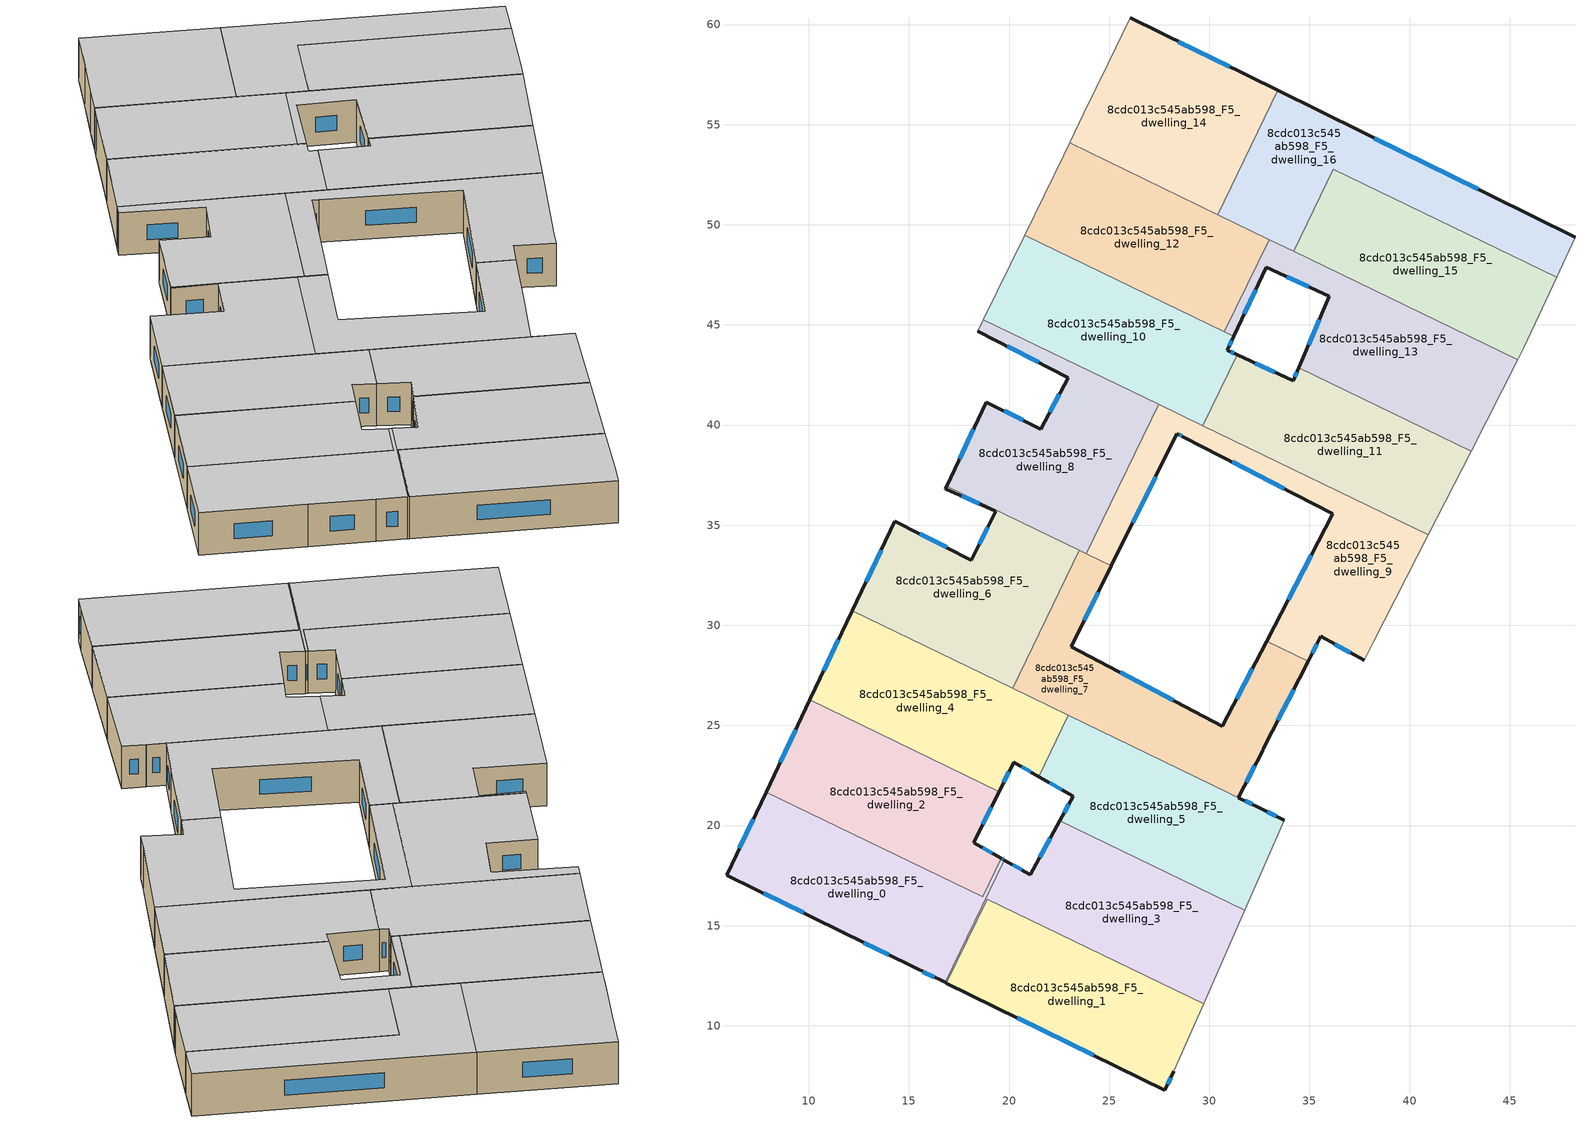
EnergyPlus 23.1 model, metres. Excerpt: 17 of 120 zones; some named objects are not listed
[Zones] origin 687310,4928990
8cdc013c545ab598_F5_dwelling_0
 floor to 8cdc013c545ab598_F4_dwelling_0 (EU_floor_Construction): 19.62,18.37 19.77,18.28 16.81,12.17 15.16,12.97 11.59,14.73 5.89,17.52 7.87,21.68 18.69,16.44 z15
 wall outside (EU_wall_Construction): 7.87,21.68 5.89,17.52 11.59,14.73 15.16,12.97 16.81,12.17 / 19.77,18.28 19.62,18.37 z15:18
 wall to 8cdc013c545ab598_F5_dwelling_2 (EU_wall_Construction): 19.62,18.37 18.69,16.44 7.87,21.68 z15:18
 wall to 8cdc013c545ab598_F5_dwelling_3 (EU_wall_Construction): 16.81,12.17 19.77,18.28 z15:18
 window (EU_Window_Construction): 7.75,16.62 9.74,15.64 / 7.23,20.33 6.54,18.87 / 19.72,18.31 19.67,18.34 / 15.7,12.71 16.27,12.43 / 12.75,14.16 14,13.55 z15.98:17.02
 ceiling to 8cdc013c545ab598_F6_dwelling_0 (EU_floor_Construction): 16.81,12.17 19.77,18.28 19.62,18.37 18.69,16.44 7.87,21.68 5.89,17.52 11.59,14.73 15.16,12.97 z18
8cdc013c545ab598_F5_dwelling_1
 floor to 8cdc013c545ab598_F4_dwelling_1 (EU_floor_Construction): 29.71,11.1 28.22,7.72 27.77,6.79 16.88,12.13 18.91,16.33 z15
 wall outside (EU_wall_Construction): 16.88,12.13 27.77,6.79 28.22,7.72 z15:18
 wall to 8cdc013c545ab598_F5_dwelling_3 (EU_wall_Construction): 29.71,11.1 18.91,16.33 16.88,12.13 z15:18
 wall adiabatic (EU_wall_Construction): 28.22,7.72 29.71,11.1 z15:18
 window (EU_Window_Construction): 27.92,7.1 28.08,7.42 / 20.42,10.4 24.23,8.53 z15.98:17.02
 ceiling to 8cdc013c545ab598_F6_dwelling_1 (EU_floor_Construction): 28.22,7.72 29.71,11.1 18.91,16.33 16.88,12.13 27.77,6.79 z18
8cdc013c545ab598_F5_dwelling_10
 floor to 8cdc013c545ab598_F4_dwelling_10 (EU_floor_Construction): 31.22,44.43 30.9,43.74 31.39,43.51 29.68,39.97 18.72,45.27 20.78,49.49 z15
 wall outside (EU_wall_Construction): 31.39,43.51 30.9,43.74 31.22,44.43 z15:18
 wall to 8cdc013c545ab598_F5_dwelling_11 (EU_wall_Construction): 29.68,39.97 31.39,43.51 z15:18
 wall adiabatic (EU_wall_Construction): 20.78,49.49 18.72,45.27 z15:18
 wall to 8cdc013c545ab598_F5_dwelling_8 (EU_wall_Construction): 18.72,45.27 27.47,41.03 z15:18
 wall to 8cdc013c545ab598_F5_dwelling_12 (EU_wall_Construction): 30.76,44.66 20.78,49.49 z15:18
 wall to 8cdc013c545ab598_F5_dwelling_13 (EU_wall_Construction): 31.22,44.43 30.76,44.66 z15:18
 wall to 8cdc013c545ab598_F5_dwelling_9 (EU_wall_Construction): 27.47,41.03 29.68,39.97 z15:18
 window (EU_Window_Construction): 31.01,43.97 31.12,44.21 / 31.23,43.59 31.06,43.67 z15.98:17.02
 ceiling to 8cdc013c545ab598_F6_dwelling_10 (EU_floor_Construction): 29.68,39.97 31.39,43.51 30.9,43.74 31.22,44.43 20.78,49.49 18.72,45.27 z18
8cdc013c545ab598_F5_dwelling_11
 floor to 8cdc013c545ab598_F4_dwelling_11 (EU_floor_Construction): 43.07,38.7 40.93,34.52 29.68,39.97 31.39,43.51 34.18,42.2 34.47,42.86 z15
 wall outside (EU_wall_Construction): 34.47,42.86 34.18,42.2 31.39,43.51 z15:18
 wall to 8cdc013c545ab598_F5_dwelling_13 (EU_wall_Construction): 43.07,38.7 34.47,42.86 z15:18
 wall adiabatic (EU_wall_Construction): 40.93,34.52 43.07,38.7 z15:18
 wall to 8cdc013c545ab598_F5_dwelling_9 (EU_wall_Construction): 29.68,39.97 40.93,34.52 z15:18
 window (EU_Window_Construction): 33.28,42.63 32.3,43.09 / 34.37,42.65 34.28,42.42 z15.98:17.02
 ceiling to 8cdc013c545ab598_F6_dwelling_11 (EU_floor_Construction): 40.93,34.52 43.07,38.7 34.47,42.86 34.18,42.2 31.39,43.51 29.68,39.97 z18
8cdc013c545ab598_F5_dwelling_12
 floor to 8cdc013c545ab598_F4_dwelling_12 (EU_floor_Construction): 32.99,49.27 30.76,44.66 20.78,49.49 22.72,53.47 23.02,54.09 z15
 wall adiabatic (EU_wall_Construction): 23.02,54.09 22.72,53.47 20.78,49.49 z15:18
 wall to 8cdc013c545ab598_F5_dwelling_13 (EU_wall_Construction): 30.76,44.66 32.99,49.27 z15:18
 wall to 8cdc013c545ab598_F5_dwelling_14 (EU_wall_Construction): 30.41,50.51 23.02,54.09 z15:18
 wall to 8cdc013c545ab598_F5_dwelling_16 (EU_wall_Construction): 32.99,49.27 30.41,50.51 z15:18
 ceiling to 8cdc013c545ab598_F6_dwelling_12 (EU_floor_Construction): 30.76,44.66 32.99,49.27 23.02,54.09 22.72,53.47 20.78,49.49 z18
8cdc013c545ab598_F5_dwelling_13
 floor to 8cdc013c545ab598_F4_dwelling_13 (EU_floor_Construction): 45.4,43.26 43.07,38.7 34.47,42.86 35.99,46.42 32.83,47.89 31.22,44.43 30.76,44.66 32.99,49.27 z15
 wall outside (EU_wall_Construction): 31.22,44.43 32.83,47.89 35.99,46.42 34.47,42.86 z15:18
 wall adiabatic (EU_wall_Construction): 43.07,38.7 45.4,43.26 z15:18
 wall to 8cdc013c545ab598_F5_dwelling_15 (EU_wall_Construction): 45.4,43.26 34.21,48.68 z15:18
 wall to 8cdc013c545ab598_F5_dwelling_16 (EU_wall_Construction): 34.21,48.68 32.99,49.27 z15:18
 window (EU_Window_Construction): 31.75,45.56 32.31,46.77 / 35.5,45.26 34.96,44.02 / 33.86,47.41 34.97,46.9 z15.98:17.02
 ceiling to 8cdc013c545ab598_F6_dwelling_13 (EU_floor_Construction): 43.07,38.7 45.4,43.26 32.99,49.27 30.76,44.66 31.22,44.43 32.83,47.89 35.99,46.42 34.47,42.86 z18
8cdc013c545ab598_F5_dwelling_14
 floor to 8cdc013c545ab598_F4_dwelling_14 (EU_floor_Construction): 33.41,56.71 30.41,50.51 23.02,54.09 23.74,55.58 24.96,58.07 26.06,60.33 z15
 wall outside (EU_wall_Construction): 33.41,56.71 26.06,60.33 z15:18
 wall adiabatic (EU_wall_Construction): 26.06,60.33 24.96,58.07 23.74,55.58 23.02,54.09 z15:18
 wall to 8cdc013c545ab598_F5_dwelling_16 (EU_wall_Construction): 30.41,50.51 33.41,56.71 z15:18
 window (EU_Window_Construction): 31.02,57.89 28.45,59.15 z15.98:17.02
 ceiling to 8cdc013c545ab598_F6_dwelling_14 (EU_floor_Construction): 30.41,50.51 33.41,56.71 26.06,60.33 24.96,58.07 23.74,55.58 23.02,54.09 z18
8cdc013c545ab598_F5_dwelling_15
 floor to 8cdc013c545ab598_F4_dwelling_15 (EU_floor_Construction): 47.34,47.39 45.73,43.9 45.4,43.26 34.21,48.68 36.2,52.79 z15
 wall adiabatic (EU_wall_Construction): 45.4,43.26 45.73,43.9 47.34,47.39 z15:18
 wall to 8cdc013c545ab598_F5_dwelling_16 (EU_wall_Construction): 47.34,47.39 36.2,52.79 34.21,48.68 z15:18
 ceiling to 8cdc013c545ab598_F6_dwelling_15 (EU_floor_Construction): 45.73,43.9 47.34,47.39 36.2,52.79 34.21,48.68 45.4,43.26 z18
8cdc013c545ab598_F5_dwelling_16
 floor to 8cdc013c545ab598_F4_dwelling_16 (EU_floor_Construction): 48.26,49.39 47.34,47.39 36.2,52.79 34.21,48.68 30.41,50.51 33.41,56.71 z15
 wall outside (EU_wall_Construction): 48.26,49.39 33.41,56.71 z15:18
 wall adiabatic (EU_wall_Construction): 47.34,47.39 48.26,49.39 z15:18
 window (EU_Window_Construction): 43.43,51.77 38.24,54.33 z15.98:17.02
 ceiling to 8cdc013c545ab598_F6_dwelling_16 (EU_floor_Construction): 47.34,47.39 48.26,49.39 33.41,56.71 30.41,50.51 34.21,48.68 36.2,52.79 z18
8cdc013c545ab598_F5_dwelling_2
 floor to 8cdc013c545ab598_F4_dwelling_2 (EU_floor_Construction): 19.5,21.7 18.29,19.27 18.23,19.15 19.62,18.37 18.69,16.44 7.87,21.68 10.06,26.27 z15
 wall outside (EU_wall_Construction): 19.62,18.37 18.23,19.15 18.29,19.27 19.5,21.7 / 10.06,26.27 7.87,21.68 z15:18
 wall to 8cdc013c545ab598_F5_dwelling_4 (EU_wall_Construction): 19.5,21.7 10.06,26.27 z15:18
 window (EU_Window_Construction): 18.68,20.06 19.11,20.91 / 19.17,18.62 18.68,18.9 / 9.34,24.78 8.58,23.17 z15.98:17.02
 ceiling to 8cdc013c545ab598_F6_dwelling_2 (EU_floor_Construction): 18.69,16.44 19.62,18.37 18.23,19.15 18.29,19.27 19.5,21.7 10.06,26.27 7.87,21.68 z18
8cdc013c545ab598_F5_dwelling_3
 floor to 8cdc013c545ab598_F4_dwelling_3 (EU_floor_Construction): 31.77,15.76 29.71,11.1 18.91,16.33 16.88,12.13 16.81,12.17 19.77,18.28 21.05,17.55 22.53,20.24 z15
 wall outside (EU_wall_Construction): 16.81,12.17 16.88,12.13 / 22.53,20.24 21.05,17.55 19.77,18.28 z15:18
 wall to 8cdc013c545ab598_F5_dwelling_5 (EU_wall_Construction): 31.77,15.76 22.53,20.24 z15:18
 wall adiabatic (EU_wall_Construction): 29.71,11.1 31.77,15.76 z15:18
 window (EU_Window_Construction): 20.63,17.79 20.19,18.04 / 22.05,19.36 21.53,18.43 z15.98:17.02
 ceiling to 8cdc013c545ab598_F6_dwelling_3 (EU_floor_Construction): 29.71,11.1 31.77,15.76 22.53,20.24 21.05,17.55 19.77,18.28 16.81,12.17 16.88,12.13 18.91,16.33 z18
8cdc013c545ab598_F5_dwelling_4
 floor to 8cdc013c545ab598_F4_dwelling_4 (EU_floor_Construction): 22.96,25.5 21.48,22.45 20.23,23.16 19.5,21.7 10.06,26.27 12.17,30.72 z15
 wall outside (EU_wall_Construction): 12.17,30.72 10.06,26.27 / 19.5,21.7 20.23,23.16 21.48,22.45 z15:18
 wall to 8cdc013c545ab598_F5_dwelling_5 (EU_wall_Construction): 21.48,22.45 22.96,25.5 z15:18
 wall to 8cdc013c545ab598_F5_dwelling_6 (EU_wall_Construction): 20.18,26.85 12.17,30.72 z15:18
 wall to 8cdc013c545ab598_F5_dwelling_7 (EU_wall_Construction): 22.96,25.51 20.18,26.85 z15:18
 window (EU_Window_Construction): 11.48,29.28 10.74,27.72 / 20.64,22.93 21.07,22.68 / 19.74,22.18 20,22.69 z15.98:17.02
 ceiling to 8cdc013c545ab598_F6_dwelling_4 (EU_floor_Construction): 21.48,22.45 22.96,25.5 12.17,30.72 10.06,26.27 19.5,21.7 20.23,23.16 z18
8cdc013c545ab598_F5_dwelling_5
 floor to 8cdc013c545ab598_F4_dwelling_5 (EU_floor_Construction): 32.5,20.89 33.75,20.27 31.77,15.76 22.53,20.24 23.2,21.46 21.48,22.45 22.96,25.5 z15
 wall outside (EU_wall_Construction): 33.75,20.27 32.5,20.89 / 21.48,22.45 23.2,21.46 22.53,20.24 z15:18
 wall adiabatic (EU_wall_Construction): 31.77,15.76 33.75,20.27 z15:18
 wall to 8cdc013c545ab598_F5_dwelling_7 (EU_wall_Construction): 32.5,20.89 22.96,25.5 z15:18
 window (EU_Window_Construction): 33.34,20.47 32.9,20.69 / 22.98,21.06 22.75,20.63 / 22.04,22.13 22.64,21.78 z15.98:17.02
 ceiling to 8cdc013c545ab598_F6_dwelling_5 (EU_floor_Construction): 31.77,15.76 33.75,20.27 32.5,20.89 22.96,25.5 21.48,22.45 23.2,21.46 22.53,20.24 z18
8cdc013c545ab598_F5_dwelling_6
 floor to 8cdc013c545ab598_F4_dwelling_6 (EU_floor_Construction): 23.51,33.74 20.18,26.85 12.17,30.72 14.3,35.2 18.12,33.26 19.34,35.69 16.82,36.83 16.88,36.95 z15
 wall outside (EU_wall_Construction): 16.88,36.95 16.82,36.83 19.34,35.69 18.12,33.26 14.3,35.2 12.17,30.72 z15:18
 wall to 8cdc013c545ab598_F5_dwelling_7 (EU_wall_Construction): 20.18,26.85 23.51,33.74 z15:18
 wall to 8cdc013c545ab598_F5_dwelling_8 (EU_wall_Construction): 23.51,33.74 16.88,36.95 z15:18
 window (EU_Window_Construction): 16.88,33.89 15.55,34.57 / 18.95,34.9 18.52,34.05 / 17.64,36.46 18.52,36.06 / 13.61,33.75 12.87,32.18 z15.98:17.02
 ceiling to 8cdc013c545ab598_F6_dwelling_6 (EU_floor_Construction): 20.18,26.85 23.51,33.74 16.88,36.95 16.82,36.83 19.34,35.69 18.12,33.26 14.3,35.2 12.17,30.72 z18
8cdc013c545ab598_F5_dwelling_7
 floor to 8cdc013c545ab598_F4_dwelling_7 (EU_floor_Construction): 32.87,29.22 34.94,28.21 32.7,23.83 32.66,23.75 31.45,21.4 32.5,20.89 20.18,26.85 23.51,33.74 25.1,32.97 23.1,28.94 30.64,24.96 z15
 wall outside (EU_wall_Construction): 32.87,29.22 30.64,24.96 23.1,28.94 25.1,32.97 / 32.5,20.89 31.45,21.4 32.66,23.75 32.7,23.83 34.94,28.21 z15:18
 wall to 8cdc013c545ab598_F5_dwelling_9 (EU_wall_Construction): 34.94,28.21 32.87,29.22 / 25.1,32.97 23.86,33.57 z15:18
 wall to 8cdc013c545ab598_F5_dwelling_8 (EU_wall_Construction): 23.86,33.57 23.51,33.74 z15:18
 window (EU_Window_Construction): 23.75,30.25 24.45,31.66 / 28.19,26.26 25.56,27.65 / 32.14,27.83 31.37,26.35 / 33.43,25.26 34.21,26.79 / 31.84,22.16 32.27,22.98 / 32.16,21.06 31.79,21.24 z15.98:17.02
 ceiling to 8cdc013c545ab598_F6_dwelling_7 (EU_floor_Construction): 32.5,20.89 31.45,21.4 32.66,23.75 32.7,23.83 34.94,28.21 32.87,29.22 30.64,24.96 23.1,28.94 25.1,32.97 23.51,33.74 20.18,26.85 z18
8cdc013c545ab598_F5_dwelling_8
 floor to 8cdc013c545ab598_F4_dwelling_8 (EU_floor_Construction): 27.47,41.03 23.86,33.57 16.88,36.95 18.87,41.14 21.58,39.79 22.95,42.37 18.43,44.69 18.72,45.27 z15
 wall outside (EU_wall_Construction): 18.43,44.69 22.95,42.37 21.58,39.79 18.87,41.14 16.88,36.95 z15:18
 wall adiabatic (EU_wall_Construction): 18.72,45.27 18.43,44.69 z15:18
 wall to 8cdc013c545ab598_F5_dwelling_9 (EU_wall_Construction): 23.86,33.57 27.47,41.03 z15:18
 window (EU_Window_Construction): 20.7,40.23 19.75,40.7 / 22.51,41.53 22.03,40.63 / 19.9,43.94 21.48,43.13 / 18.23,39.78 17.53,38.32 z15.98:17.02
 ceiling to 8cdc013c545ab598_F6_dwelling_8 (EU_floor_Construction): 23.86,33.57 27.47,41.03 18.72,45.27 18.43,44.69 22.95,42.37 21.58,39.79 18.87,41.14 16.88,36.95 z18
8cdc013c545ab598_F5_dwelling_9
 floor to 8cdc013c545ab598_F4_dwelling_9 (EU_floor_Construction): 40.93,34.52 38.19,29.15 37.74,28.25 35.57,29.45 34.94,28.21 32.87,29.22 36.17,35.57 28.73,39.4 28.38,39.57 25.1,32.97 23.86,33.57 27.47,41.03 z15
 wall outside (EU_wall_Construction): 25.1,32.97 28.38,39.57 28.73,39.4 36.17,35.57 32.87,29.22 / 34.94,28.21 35.57,29.45 37.74,28.25 z15:18
 wall adiabatic (EU_wall_Construction): 37.74,28.25 38.19,29.15 40.93,34.52 z15:18
 window (EU_Window_Construction): 31.15,38.16 33.75,36.82 / 28.5,39.52 28.62,39.46 / 26.17,35.12 27.32,37.43 / 36.28,29.06 37.04,28.64 / 35.14,28.62 35.37,29.05 / 35.1,33.5 33.94,31.28 z15.98:17.02
 ceiling to 8cdc013c545ab598_F6_dwelling_9 (EU_floor_Construction): 38.19,29.15 40.93,34.52 27.47,41.03 23.86,33.57 25.1,32.97 28.38,39.57 28.73,39.4 36.17,35.57 32.87,29.22 34.94,28.21 35.57,29.45 37.74,28.25 z18
[Building]
EU S2 Campaign: North Axis=0; Terrain=City; Solar Distribution=FullExterior
[Site:Location]
Bologna: Latitude=44.5; Longitude=11.25; Time Zone=1; Elevation=37
[SizingPeriod:WeatherFileDays]
AnnualSizingPeriod: Begin Month=1; Begin Day of Month=1; End Month=12; End Day of Month=31; Day of Week for Start Day=Monday; Use Weather File Daylight Saving Period=No; Use Weather File Rain and Snow Indicators=No
[MATERIAL]
EU_InternalMass_Material: Roughness=MediumRough; Thickness=0.1; Conductivity=1; Density=1800; Specific Heat=900; Thermal Absorptance=0.9; Solar Absorptance=0.7; Visible Absorptance=0.7
[MATERIAL:NOMASS] Roughness=MediumRough; Thermal Absorptance=0.9; Solar Absorptance=0.7; Visible Absorptance=0.7
Name | Thermal Resistance
EU_wall_NoMass | 0.905828
EU_floor_NoMass | 0.67114
[WINDOWMATERIAL:SIMPLEGLAZINGSYSTEM]
EU_Window_SimpleGlazing: UFactor=4.52486; Solar Heat Gain Coefficient=0.85; Visible Transmittance=0.85
[CONSTRUCTION]
EU_wall_Construction: EU_wall_NoMass
EU_floor_Construction: EU_floor_NoMass
EU_Window_Construction: EU_Window_SimpleGlazing
EU_InternalMass_Construction: EU_InternalMass_Material
[ZONE] Type=1; Multiplier=1; Ceiling Height=autocalculate; Floor Area=autocalculate; Part of Total Floor Area=Yes
Name | Volume
8cdc013c545ab598_F5_dwelling_0; 8cdc013c545ab598_F5_dwelling_3 | 170.147
8cdc013c545ab598_F5_dwelling_1 | 170.128
8cdc013c545ab598_F5_dwelling_10 | 170.131
8cdc013c545ab598_F5_dwelling_11 | 170.114
8cdc013c545ab598_F5_dwelling_12 | 170.102
8cdc013c545ab598_F5_dwelling_13 | 170.135
8cdc013c545ab598_F5_dwelling_14 | 170.163
8cdc013c545ab598_F5_dwelling_15 | 170.119
8cdc013c545ab598_F5_dwelling_16 | 170.143
8cdc013c545ab598_F5_dwelling_2; 8cdc013c545ab598_F5_dwelling_9 | 170.139
8cdc013c545ab598_F5_dwelling_4 | 170.129
8cdc013c545ab598_F5_dwelling_5 | 170.125
8cdc013c545ab598_F5_dwelling_6 | 170.162
8cdc013c545ab598_F5_dwelling_7 | 170.149
8cdc013c545ab598_F5_dwelling_8 | 170.141
[INTERNALMASS] Construction=EU_InternalMass_Construction
Name | Zone or ZoneList | Surface Area
8cdc013c545ab598_F5_dwelling_0_EU_InternalMass | 8cdc013c545ab598_F5_dwelling_0 | 56.7145
8cdc013c545ab598_F5_dwelling_1_EU_InternalMass | 8cdc013c545ab598_F5_dwelling_1 | 56.7092
8cdc013c545ab598_F5_dwelling_2_EU_InternalMass | 8cdc013c545ab598_F5_dwelling_2 | 56.7119
8cdc013c545ab598_F5_dwelling_3_EU_InternalMass | 8cdc013c545ab598_F5_dwelling_3 | 56.7133
8cdc013c545ab598_F5_dwelling_4_EU_InternalMass | 8cdc013c545ab598_F5_dwelling_4 | 56.7079
8cdc013c545ab598_F5_dwelling_5_EU_InternalMass | 8cdc013c545ab598_F5_dwelling_5 | 56.7076
8cdc013c545ab598_F5_dwelling_6_EU_InternalMass | 8cdc013c545ab598_F5_dwelling_6 | 56.72
8cdc013c545ab598_F5_dwelling_7_EU_InternalMass | 8cdc013c545ab598_F5_dwelling_7 | 56.7161
8cdc013c545ab598_F5_dwelling_8_EU_InternalMass | 8cdc013c545ab598_F5_dwelling_8 | 56.7134
8cdc013c545ab598_F5_dwelling_9_EU_InternalMass | 8cdc013c545ab598_F5_dwelling_9 | 56.7111
8cdc013c545ab598_F5_dwelling_10_EU_InternalMass | 8cdc013c545ab598_F5_dwelling_10 | 56.7123
8cdc013c545ab598_F5_dwelling_11_EU_InternalMass | 8cdc013c545ab598_F5_dwelling_11 | 56.7062
8cdc013c545ab598_F5_dwelling_12_EU_InternalMass | 8cdc013c545ab598_F5_dwelling_12 | 56.702
8cdc013c545ab598_F5_dwelling_13_EU_InternalMass | 8cdc013c545ab598_F5_dwelling_13 | 56.7105
8cdc013c545ab598_F5_dwelling_14_EU_InternalMass | 8cdc013c545ab598_F5_dwelling_14 | 56.7206
8cdc013c545ab598_F5_dwelling_15_EU_InternalMass | 8cdc013c545ab598_F5_dwelling_15 | 56.7065
8cdc013c545ab598_F5_dwelling_16_EU_InternalMass | 8cdc013c545ab598_F5_dwelling_16 | 56.7146
[OTHEREQUIPMENT] Fuel Type=Electricity; Design Level Calculation Method=Watts/Area; Power per Zone Floor Area=1; Fraction Latent=0; Fraction Radiant=0; Fraction Lost=0; Carbon Dioxide Generation Rate=0; EndUse Subcategory=EU_Step8_InternalGains
Name | Zone or ZoneList or Space or SpaceList | Schedule
EU_Step8_InternalGain_8cdc013c545ab598_F5_dwelling_0_f000 | 8cdc013c545ab598_F5_dwelling_0 | EU_Step8_GainSchedule_8cdc013c545ab598_F5_dwelling_0_f000
EU_Step8_InternalGain_8cdc013c545ab598_F5_dwelling_1_f000 | 8cdc013c545ab598_F5_dwelling_1 | EU_Step8_GainSchedule_8cdc013c545ab598_F5_dwelling_1_f000
EU_Step8_InternalGain_8cdc013c545ab598_F5_dwelling_2_f000 | 8cdc013c545ab598_F5_dwelling_2 | EU_Step8_GainSchedule_8cdc013c545ab598_F5_dwelling_2_f000
EU_Step8_InternalGain_8cdc013c545ab598_F5_dwelling_3_f000 | 8cdc013c545ab598_F5_dwelling_3 | EU_Step8_GainSchedule_8cdc013c545ab598_F5_dwelling_3_f000
EU_Step8_InternalGain_8cdc013c545ab598_F5_dwelling_4_f000 | 8cdc013c545ab598_F5_dwelling_4 | EU_Step8_GainSchedule_8cdc013c545ab598_F5_dwelling_4_f000
EU_Step8_InternalGain_8cdc013c545ab598_F5_dwelling_5_f000 | 8cdc013c545ab598_F5_dwelling_5 | EU_Step8_GainSchedule_8cdc013c545ab598_F5_dwelling_5_f000
EU_Step8_InternalGain_8cdc013c545ab598_F5_dwelling_6_f000 | 8cdc013c545ab598_F5_dwelling_6 | EU_Step8_GainSchedule_8cdc013c545ab598_F5_dwelling_6_f000
EU_Step8_InternalGain_8cdc013c545ab598_F5_dwelling_7_f000 | 8cdc013c545ab598_F5_dwelling_7 | EU_Step8_GainSchedule_8cdc013c545ab598_F5_dwelling_7_f000
EU_Step8_InternalGain_8cdc013c545ab598_F5_dwelling_8_f000 | 8cdc013c545ab598_F5_dwelling_8 | EU_Step8_GainSchedule_8cdc013c545ab598_F5_dwelling_8_f000
EU_Step8_InternalGain_8cdc013c545ab598_F5_dwelling_9_f000 | 8cdc013c545ab598_F5_dwelling_9 | EU_Step8_GainSchedule_8cdc013c545ab598_F5_dwelling_9_f000
EU_Step8_InternalGain_8cdc013c545ab598_F5_dwelling_10_f000 | 8cdc013c545ab598_F5_dwelling_10 | EU_Step8_GainSchedule_8cdc013c545ab598_F5_dwelling_10_f000
EU_Step8_InternalGain_8cdc013c545ab598_F5_dwelling_11_f000 | 8cdc013c545ab598_F5_dwelling_11 | EU_Step8_GainSchedule_8cdc013c545ab598_F5_dwelling_11_f000
EU_Step8_InternalGain_8cdc013c545ab598_F5_dwelling_12_f000 | 8cdc013c545ab598_F5_dwelling_12 | EU_Step8_GainSchedule_8cdc013c545ab598_F5_dwelling_12_f000
EU_Step8_InternalGain_8cdc013c545ab598_F5_dwelling_13_f000 | 8cdc013c545ab598_F5_dwelling_13 | EU_Step8_GainSchedule_8cdc013c545ab598_F5_dwelling_13_f000
EU_Step8_InternalGain_8cdc013c545ab598_F5_dwelling_14_f000 | 8cdc013c545ab598_F5_dwelling_14 | EU_Step8_GainSchedule_8cdc013c545ab598_F5_dwelling_14_f000
EU_Step8_InternalGain_8cdc013c545ab598_F5_dwelling_15_f000 | 8cdc013c545ab598_F5_dwelling_15 | EU_Step8_GainSchedule_8cdc013c545ab598_F5_dwelling_15_f000
EU_Step8_InternalGain_8cdc013c545ab598_F5_dwelling_16_f000 | 8cdc013c545ab598_F5_dwelling_16 | EU_Step8_GainSchedule_8cdc013c545ab598_F5_dwelling_16_f000
[ZONEVENTILATION:DESIGNFLOWRATE] Schedule=EU_AlwaysOn; Design Flow Rate Calculation Method=AirChanges/Hour; Air Changes per Hour=0.73129; Ventilation Type=Natural; Fan Pressure Rise=0; Fan Total Efficiency=1; Constant Term Coefficient=1; Temperature Term Coefficient=0; Velocity Term Coefficient=0; Velocity Squared Term Coefficient=0; Minimum Indoor Temperature=-100; Maximum Indoor Temperature=100; Delta Temperature=-100; Minimum Outdoor Temperature=-100; Maximum Outdoor Temperature=100; Maximum Wind Speed=40
Name | Zone or ZoneList or Space or SpaceList
EU_ConstantAir_8cdc013c545ab598_F5_dwelling_0 | 8cdc013c545ab598_F5_dwelling_0
EU_ConstantAir_8cdc013c545ab598_F5_dwelling_1 | 8cdc013c545ab598_F5_dwelling_1
EU_ConstantAir_8cdc013c545ab598_F5_dwelling_2 | 8cdc013c545ab598_F5_dwelling_2
EU_ConstantAir_8cdc013c545ab598_F5_dwelling_3 | 8cdc013c545ab598_F5_dwelling_3
EU_ConstantAir_8cdc013c545ab598_F5_dwelling_4 | 8cdc013c545ab598_F5_dwelling_4
EU_ConstantAir_8cdc013c545ab598_F5_dwelling_5 | 8cdc013c545ab598_F5_dwelling_5
EU_ConstantAir_8cdc013c545ab598_F5_dwelling_6 | 8cdc013c545ab598_F5_dwelling_6
EU_ConstantAir_8cdc013c545ab598_F5_dwelling_7 | 8cdc013c545ab598_F5_dwelling_7
EU_ConstantAir_8cdc013c545ab598_F5_dwelling_8 | 8cdc013c545ab598_F5_dwelling_8
EU_ConstantAir_8cdc013c545ab598_F5_dwelling_9 | 8cdc013c545ab598_F5_dwelling_9
EU_ConstantAir_8cdc013c545ab598_F5_dwelling_10 | 8cdc013c545ab598_F5_dwelling_10
EU_ConstantAir_8cdc013c545ab598_F5_dwelling_11 | 8cdc013c545ab598_F5_dwelling_11
EU_ConstantAir_8cdc013c545ab598_F5_dwelling_12 | 8cdc013c545ab598_F5_dwelling_12
EU_ConstantAir_8cdc013c545ab598_F5_dwelling_13 | 8cdc013c545ab598_F5_dwelling_13
EU_ConstantAir_8cdc013c545ab598_F5_dwelling_14 | 8cdc013c545ab598_F5_dwelling_14
EU_ConstantAir_8cdc013c545ab598_F5_dwelling_15 | 8cdc013c545ab598_F5_dwelling_15
EU_ConstantAir_8cdc013c545ab598_F5_dwelling_16 | 8cdc013c545ab598_F5_dwelling_16
[HVACTEMPLATE:ZONE:IDEALLOADSAIRSYSTEM] System Availability Schedule=EU_AlwaysOn; Maximum Heating Supply Air Temperature=50; Minimum Cooling Supply Air Temperature=13; Maximum Heating Supply Air Humidity Ratio=0.0156; Minimum Cooling Supply Air Humidity Ratio=0.0077; Heating Limit=NoLimit; Cooling Limit=NoLimit; Heating Availability Schedule=EU_AlwaysOn; Cooling Availability Schedule=EU_CoolingOff; Dehumidification Control Type=ConstantSensibleHeatRatio; Cooling Sensible Heat Ratio=0.7; Dehumidification Setpoint=60; Humidification Control Type=None; Humidification Setpoint=30; Outdoor Air Method=None; Outdoor Air Flow Rate per Person=0.00944; Outdoor Air Flow Rate per Zone Floor Area=0; Outdoor Air Flow Rate per Zone=0; Demand Controlled Ventilation Type=None; Outdoor Air Economizer Type=NoEconomizer; Heat Recovery Type=None; Sensible Heat Recovery Effectiveness=0.7; Latent Heat Recovery Effectiveness=0.65
Name | Template Thermostat
8cdc013c545ab598_F5_dwelling_0 | EU_HeatOnly_8cdc013c545ab598_F5_dwelling_0
8cdc013c545ab598_F5_dwelling_1 | EU_HeatOnly_8cdc013c545ab598_F5_dwelling_1
8cdc013c545ab598_F5_dwelling_2 | EU_HeatOnly_8cdc013c545ab598_F5_dwelling_2
8cdc013c545ab598_F5_dwelling_3 | EU_HeatOnly_8cdc013c545ab598_F5_dwelling_3
8cdc013c545ab598_F5_dwelling_4 | EU_HeatOnly_8cdc013c545ab598_F5_dwelling_4
8cdc013c545ab598_F5_dwelling_5 | EU_HeatOnly_8cdc013c545ab598_F5_dwelling_5
8cdc013c545ab598_F5_dwelling_6 | EU_HeatOnly_8cdc013c545ab598_F5_dwelling_6
8cdc013c545ab598_F5_dwelling_7 | EU_HeatOnly_8cdc013c545ab598_F5_dwelling_7
8cdc013c545ab598_F5_dwelling_8 | EU_HeatOnly_8cdc013c545ab598_F5_dwelling_8
8cdc013c545ab598_F5_dwelling_9 | EU_HeatOnly_8cdc013c545ab598_F5_dwelling_9
8cdc013c545ab598_F5_dwelling_10 | EU_HeatOnly_8cdc013c545ab598_F5_dwelling_10
8cdc013c545ab598_F5_dwelling_11 | EU_HeatOnly_8cdc013c545ab598_F5_dwelling_11
8cdc013c545ab598_F5_dwelling_12 | EU_HeatOnly_8cdc013c545ab598_F5_dwelling_12
8cdc013c545ab598_F5_dwelling_13 | EU_HeatOnly_8cdc013c545ab598_F5_dwelling_13
8cdc013c545ab598_F5_dwelling_14 | EU_HeatOnly_8cdc013c545ab598_F5_dwelling_14
8cdc013c545ab598_F5_dwelling_15 | EU_HeatOnly_8cdc013c545ab598_F5_dwelling_15
8cdc013c545ab598_F5_dwelling_16 | EU_HeatOnly_8cdc013c545ab598_F5_dwelling_16
[SIZING:ZONE] Zone Cooling Design Supply Air Temperature Input Method=SupplyAirTemperature; Zone Cooling Design Supply Air Temperature=13; Zone Heating Design Supply Air Temperature Input Method=SupplyAirTemperature; Zone Heating Design Supply Air Temperature=50; Zone Cooling Design Supply Air Humidity Ratio=0.008; Zone Heating Design Supply Air Humidity Ratio=0.008; Cooling Design Air Flow Method=DesignDay; Cooling Design Air Flow Rate=0; Cooling Minimum Air Flow per Zone Floor Area=0.000762; Cooling Minimum Air Flow=0; Cooling Minimum Air Flow Fraction=0.2; Heating Design Air Flow Method=DesignDay; Heating Design Air Flow Rate=0; Heating Maximum Air Flow per Zone Floor Area=0.002032; Heating Maximum Air Flow=0.141576; Heating Maximum Air Flow Fraction=0.3; Account for Dedicated Outdoor Air System=No; Dedicated Outdoor Air System Control Strategy=NeutralSupplyAir; Dedicated Outdoor Air Low Setpoint Temperature for Design=autosize; Dedicated Outdoor Air High Setpoint Temperature for Design=autosize; Zone Load Sizing Method=Sensible Load Only No Latent Load; Zone Latent Cooling Design Supply Air Humidity Ratio Input Method=HumidityRatioDifference; Zone Cooling Design Supply Air Humidity Ratio Difference=0.005; Zone Latent Heating Design Supply Air Humidity Ratio Input Method=HumidityRatioDifference; Zone Humidification Design Supply Air Humidity Ratio Difference=0.005
8cdc013c545ab598_F5_dwelling_0; 8cdc013c545ab598_F5_dwelling_1; 8cdc013c545ab598_F5_dwelling_2; 8cdc013c545ab598_F5_dwelling_3; 8cdc013c545ab598_F5_dwelling_4; 8cdc013c545ab598_F5_dwelling_5; 8cdc013c545ab598_F5_dwelling_6; 8cdc013c545ab598_F5_dwelling_7; 8cdc013c545ab598_F5_dwelling_8; 8cdc013c545ab598_F5_dwelling_9; 8cdc013c545ab598_F5_dwelling_10; 8cdc013c545ab598_F5_dwelling_11; 8cdc013c545ab598_F5_dwelling_12; 8cdc013c545ab598_F5_dwelling_13; 8cdc013c545ab598_F5_dwelling_14; 8cdc013c545ab598_F5_dwelling_15; 8cdc013c545ab598_F5_dwelling_16
[SCHEDULE:CONSTANT]
Name | Hourly Value
EU_AlwaysOn | 1
EU_CoolingOff | 0
[SCHEDULE:FILE] Column Number=1; Rows to Skip at Top=0; Number of Hours of Data=8760; Column Separator=Comma; Interpolate to Timestep=No; Minutes per Item=60; Adjust Schedule for Daylight Savings=Yes
Name | File
EU_Step8_GainSchedule_8cdc013c545ab598_F5_dwelling_0_f000 | ../../schedules/8cdc013c545ab598/8cdc013c545ab598_F5_dwelling_0_f000_gain.csv
EU_Step8_GainSchedule_8cdc013c545ab598_F5_dwelling_1_f000 | ../../schedules/8cdc013c545ab598/8cdc013c545ab598_F5_dwelling_1_f000_gain.csv
EU_Step8_GainSchedule_8cdc013c545ab598_F5_dwelling_2_f000 | ../../schedules/8cdc013c545ab598/8cdc013c545ab598_F5_dwelling_2_f000_gain.csv
EU_Step8_GainSchedule_8cdc013c545ab598_F5_dwelling_3_f000 | ../../schedules/8cdc013c545ab598/8cdc013c545ab598_F5_dwelling_3_f000_gain.csv
EU_Step8_GainSchedule_8cdc013c545ab598_F5_dwelling_4_f000 | ../../schedules/8cdc013c545ab598/8cdc013c545ab598_F5_dwelling_4_f000_gain.csv
EU_Step8_GainSchedule_8cdc013c545ab598_F5_dwelling_5_f000 | ../../schedules/8cdc013c545ab598/8cdc013c545ab598_F5_dwelling_5_f000_gain.csv
EU_Step8_GainSchedule_8cdc013c545ab598_F5_dwelling_6_f000 | ../../schedules/8cdc013c545ab598/8cdc013c545ab598_F5_dwelling_6_f000_gain.csv
EU_Step8_GainSchedule_8cdc013c545ab598_F5_dwelling_7_f000 | ../../schedules/8cdc013c545ab598/8cdc013c545ab598_F5_dwelling_7_f000_gain.csv
EU_Step8_GainSchedule_8cdc013c545ab598_F5_dwelling_8_f000 | ../../schedules/8cdc013c545ab598/8cdc013c545ab598_F5_dwelling_8_f000_gain.csv
EU_Step8_GainSchedule_8cdc013c545ab598_F5_dwelling_9_f000 | ../../schedules/8cdc013c545ab598/8cdc013c545ab598_F5_dwelling_9_f000_gain.csv
EU_Step8_GainSchedule_8cdc013c545ab598_F5_dwelling_10_f000 | ../../schedules/8cdc013c545ab598/8cdc013c545ab598_F5_dwelling_10_f000_gain.csv
EU_Step8_GainSchedule_8cdc013c545ab598_F5_dwelling_11_f000 | ../../schedules/8cdc013c545ab598/8cdc013c545ab598_F5_dwelling_11_f000_gain.csv
EU_Step8_GainSchedule_8cdc013c545ab598_F5_dwelling_12_f000 | ../../schedules/8cdc013c545ab598/8cdc013c545ab598_F5_dwelling_12_f000_gain.csv
EU_Step8_GainSchedule_8cdc013c545ab598_F5_dwelling_13_f000 | ../../schedules/8cdc013c545ab598/8cdc013c545ab598_F5_dwelling_13_f000_gain.csv
EU_Step8_GainSchedule_8cdc013c545ab598_F5_dwelling_14_f000 | ../../schedules/8cdc013c545ab598/8cdc013c545ab598_F5_dwelling_14_f000_gain.csv
EU_Step8_GainSchedule_8cdc013c545ab598_F5_dwelling_15_f000 | ../../schedules/8cdc013c545ab598/8cdc013c545ab598_F5_dwelling_15_f000_gain.csv
EU_Step8_GainSchedule_8cdc013c545ab598_F5_dwelling_16_f000 | ../../schedules/8cdc013c545ab598/8cdc013c545ab598_F5_dwelling_16_f000_gain.csv
